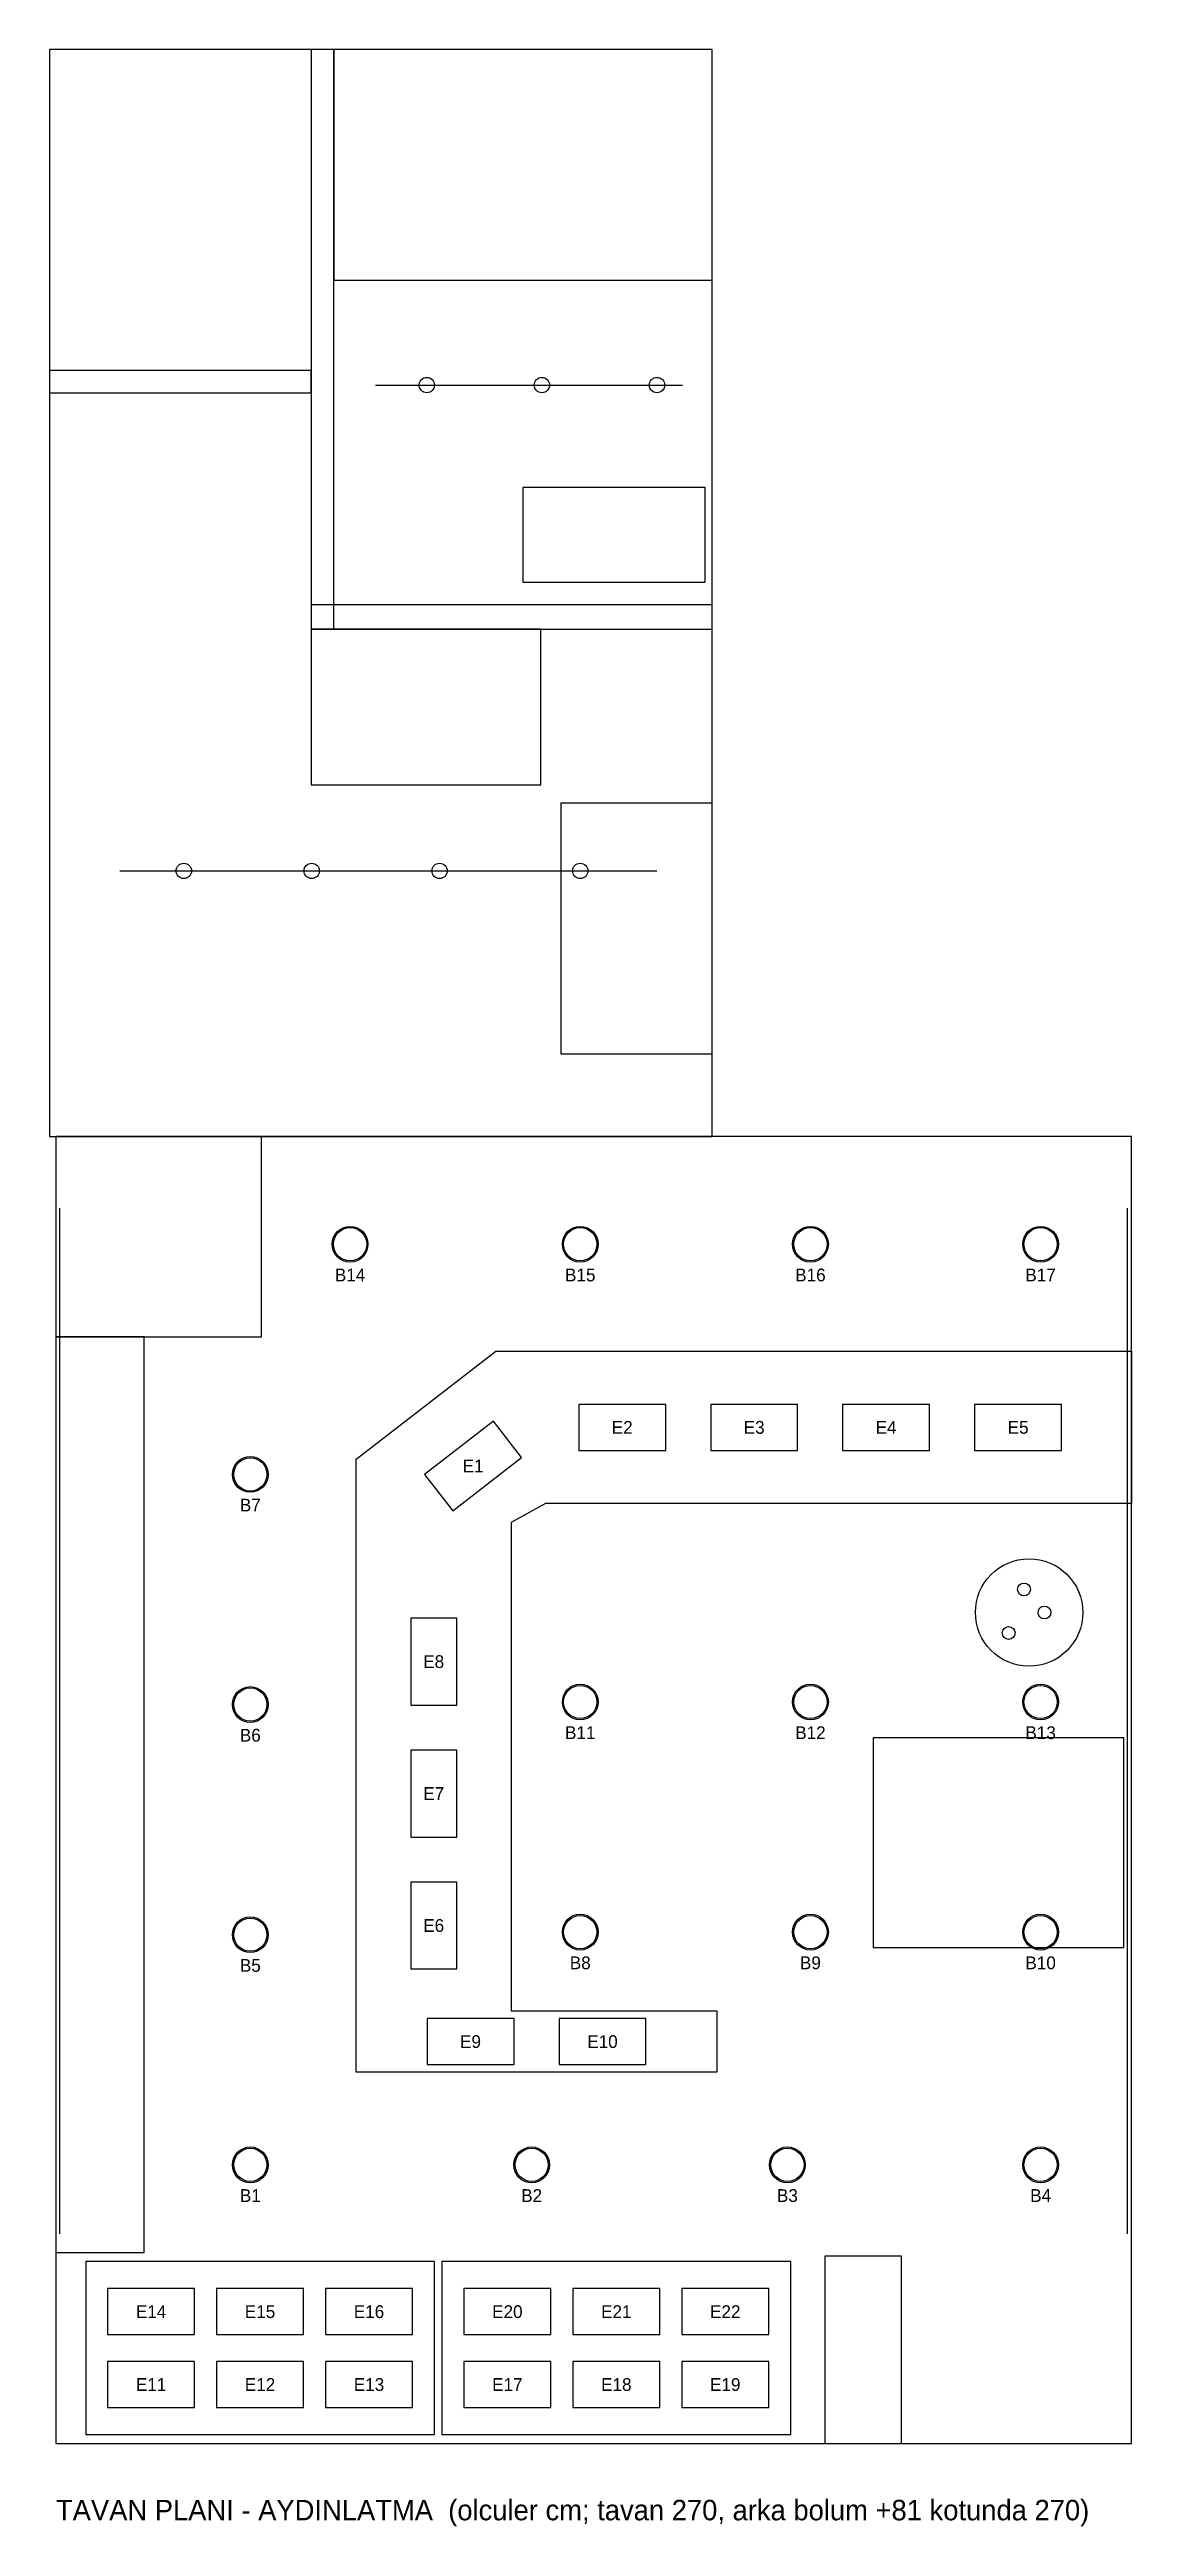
# Model space of a CAD drawing. Header units: centimetres. Extents: x -2 to 421, y -32 to 936.
import ezdxf
from ezdxf.enums import TextEntityAlignment as Align

# ---------------------------------------------------------------- set-up
doc = ezdxf.new("R2010")
doc.units = ezdxf.units.CM
for name, color, linetype in [('BLADE12', 3, 'Continuous'), ('DUVAR', 7, 'Continuous'), ('ETNA26', 1, 'Continuous'), ('MAGNET', 5, 'Continuous'), ('MOBILYA', 8, 'Continuous'), ('PLAIN', 6, 'Continuous'), ('SERIT', 6, 'Continuous'), ('YAZI', 7, 'Continuous')]:
    doc.layers.add(name, color=color, linetype=linetype)

msp = doc.modelspace()

# ---------------------------------------------------------------- linework, layer by layer
at = {"layer": 'BLADE12'}
for centre, radius in [((115, 469), 7), ((115, 469), 6.5), ((205, 469), 7), ((205, 469), 6.5), ((295, 469), 7), ((295, 469), 6.5), ((385, 469), 7), ((385, 469), 6.5), ((76, 379), 7), ((76, 379), 6.5), ((76, 289), 7), ((76, 289), 6.5), ((205, 290), 7), ((205, 290), 6.5), ((295, 290), 7), ((295, 290), 6.5), ((385, 290), 7), ((385, 290), 6.5), ((76, 199), 7), ((76, 199), 6.5), ((205, 200), 7), ((205, 200), 6.5), ((295, 200), 7), ((295, 200), 6.5), ((385, 200), 7), ((385, 200), 6.5), ((76, 109), 7), ((76, 109), 6.5), ((186, 109), 7), ((186, 109), 6.5), ((286, 109), 7), ((286, 109), 6.5), ((385, 109), 7), ((385, 109), 6.5)]:
    msp.add_circle(centre, radius, dxfattribs=at)
at = {"layer": 'DUVAR'}
for points in [[(-2.5, 511.1), (256.6, 511.1), (256.6, 936.2), (-2.5, 936.2)], [(99.8, 709.6), (108.6, 709.6), (108.6, 936.2), (99.8, 936.2)], [(-2.5, 801.9), (99.8, 801.9), (99.8, 810.7), (-2.5, 810.7)], [(99.8, 709.6), (256.6, 709.6), (256.6, 719.1), (99.8, 719.1)], [(0, 0), (420.5, 0), (420.5, 511.1), (0, 511.1)]]:
    msp.add_lwpolyline(points, close=True, dxfattribs=at)
at = {"layer": 'ETNA26'}
for points in [[(155.15, 364.78), (182.05, 385.57), (171.05, 399.82), (144.15, 379.03)], [(204.4, 388.4), (238.4, 388.4), (238.4, 406.4), (204.4, 406.4)], [(256, 388.4), (290, 388.4), (290, 406.4), (256, 406.4)], [(307.6, 388.4), (341.6, 388.4), (341.6, 406.4), (307.6, 406.4)], [(359.2, 388.4), (393.2, 388.4), (393.2, 406.4), (359.2, 406.4)], [(156.7, 288.8), (156.7, 322.8), (138.7, 322.8), (138.7, 288.8)], [(156.7, 237.2), (156.7, 271.2), (138.7, 271.2), (138.7, 237.2)], [(156.7, 185.6), (156.7, 219.6), (138.7, 219.6), (138.7, 185.6)], [(145.1, 148.2), (179.1, 148.2), (179.1, 166.2), (145.1, 166.2)], [(196.7, 148.2), (230.7, 148.2), (230.7, 166.2), (196.7, 166.2)], [(20.2, 42.6), (54.2, 42.6), (54.2, 60.6), (20.2, 60.6)], [(62.8, 42.6), (96.8, 42.6), (96.8, 60.6), (62.8, 60.6)], [(105.4, 42.6), (139.4, 42.6), (139.4, 60.6), (105.4, 60.6)], [(159.5, 42.6), (193.5, 42.6), (193.5, 60.6), (159.5, 60.6)], [(202.1, 42.6), (236.1, 42.6), (236.1, 60.6), (202.1, 60.6)], [(244.7, 42.6), (278.7, 42.6), (278.7, 60.6), (244.7, 60.6)], [(20.2, 14.1), (54.2, 14.1), (54.2, 32.1), (20.2, 32.1)], [(62.8, 14.1), (96.8, 14.1), (96.8, 32.1), (62.8, 32.1)], [(105.4, 14.1), (139.4, 14.1), (139.4, 32.1), (105.4, 32.1)], [(159.5, 14.1), (193.5, 14.1), (193.5, 32.1), (159.5, 32.1)], [(202.1, 14.1), (236.1, 14.1), (236.1, 32.1), (202.1, 32.1)], [(244.7, 14.1), (278.7, 14.1), (278.7, 32.1), (244.7, 32.1)]]:
    msp.add_lwpolyline(points, close=True, dxfattribs=at)
at = {"layer": 'MAGNET'}
for p, q in [((125, 805), (245, 805)), ((25, 615), (235, 615))]:
    msp.add_line(p, q, dxfattribs=at)
for centre in [(145, 805), (190, 805), (235, 805), (50, 615), (100, 615), (150, 615), (205, 615)]:
    msp.add_circle(centre, 3, dxfattribs=at)
at = {"layer": 'MOBILYA'}
for points in [[(108.6, 846), (256.6, 846), (256.6, 936.2), (108.6, 936.2)], [(182.6, 727.9), (253.8, 727.9), (253.8, 764.9), (182.6, 764.9)], [(99.8, 648.6), (189.6, 648.6), (189.6, 709.6), (99.8, 709.6)], [(197.4, 543.5), (256.6, 543.5), (256.6, 641.5), (197.4, 641.5)], [(0, 432.85), (80.37, 432.85), (80.37, 511.1), (0, 511.1)], [(0, 74.73), (34.54, 74.73), (34.54, 432.85), (0, 432.85)], [(117.38, 384.91), (172.01, 427.21), (420.51, 427.21), (420.51, 367.64), (191.4, 367.64), (178, 360.24), (178, 169.19), (258.37, 169.19), (258.37, 145.22), (117.38, 145.22)], [(319.5, 194), (417.5, 194), (417.5, 276), (319.5, 276)], [(11.63, 3.52), (148.04, 3.52), (148.04, 71.2), (11.63, 71.2)], [(150.86, 3.52), (287.28, 3.52), (287.28, 71.2), (150.86, 71.2)], [(300.67, 0), (330.63, 0), (330.63, 73.32), (300.67, 73.32)]]:
    msp.add_lwpolyline(points, close=True, dxfattribs=at)
msp.add_circle((380.5, 325), 21, dxfattribs=at)
at = {"layer": 'PLAIN'}
for centre in [(378.5, 334), (386.5, 325), (372.5, 317)]:
    msp.add_circle(centre, 2.5, dxfattribs=at)
at = {"layer": 'SERIT'}
for p, q in [((1.5, 82), (1.5, 483.1)), ((419, 82), (419, 483.1))]:
    msp.add_line(p, q, dxfattribs=at)

# ---------------------------------------------------------------- texts
at = {"layer": 'YAZI'}
for s, p in [('B14', (115, 457)), ('B15', (205, 457)), ('B16', (295, 457)), ('B17', (385, 457)), ('E2', (221.4, 397.4)), ('E3', (273, 397.4)), ('E4', (324.6, 397.4)), ('E5', (376.2, 397.4)), ('E1', (163.1, 382.3)), ('B7', (76, 367)), ('E8', (147.7, 305.8)), ('B6', (76, 277)), ('B11', (205, 278)), ('B12', (295, 278)), ('B13', (385, 278)), ('E7', (147.7, 254.2)), ('E6', (147.7, 202.6)), ('B5', (76, 187)), ('B8', (205, 188)), ('B9', (295, 188)), ('B10', (385, 188)), ('E9', (162.1, 157.2)), ('E10', (213.7, 157.2)), ('B1', (76, 97)), ('B2', (186, 97)), ('B3', (286, 97)), ('B4', (385, 97)), ('E14', (37.2, 51.6)), ('E15', (79.8, 51.6)), ('E16', (122.4, 51.6)), ('E20', (176.5, 51.6)), ('E21', (219.1, 51.6)), ('E22', (261.7, 51.6)), ('E11', (37.2, 23.1)), ('E12', (79.8, 23.1)), ('E13', (122.4, 23.1)), ('E17', (176.5, 23.1)), ('E18', (219.1, 23.1)), ('E19', (261.7, 23.1))]:
    msp.add_text(s, height=5, dxfattribs=at).set_placement(p, align=Align.MIDDLE_CENTER)
msp.add_text('TAVAN PLANI - AYDINLATMA  (olculer cm; tavan 270, arka bolum +81 kotunda 270)', height=8, dxfattribs=at).set_placement((0, -30))

doc.saveas('drawing.dxf')
